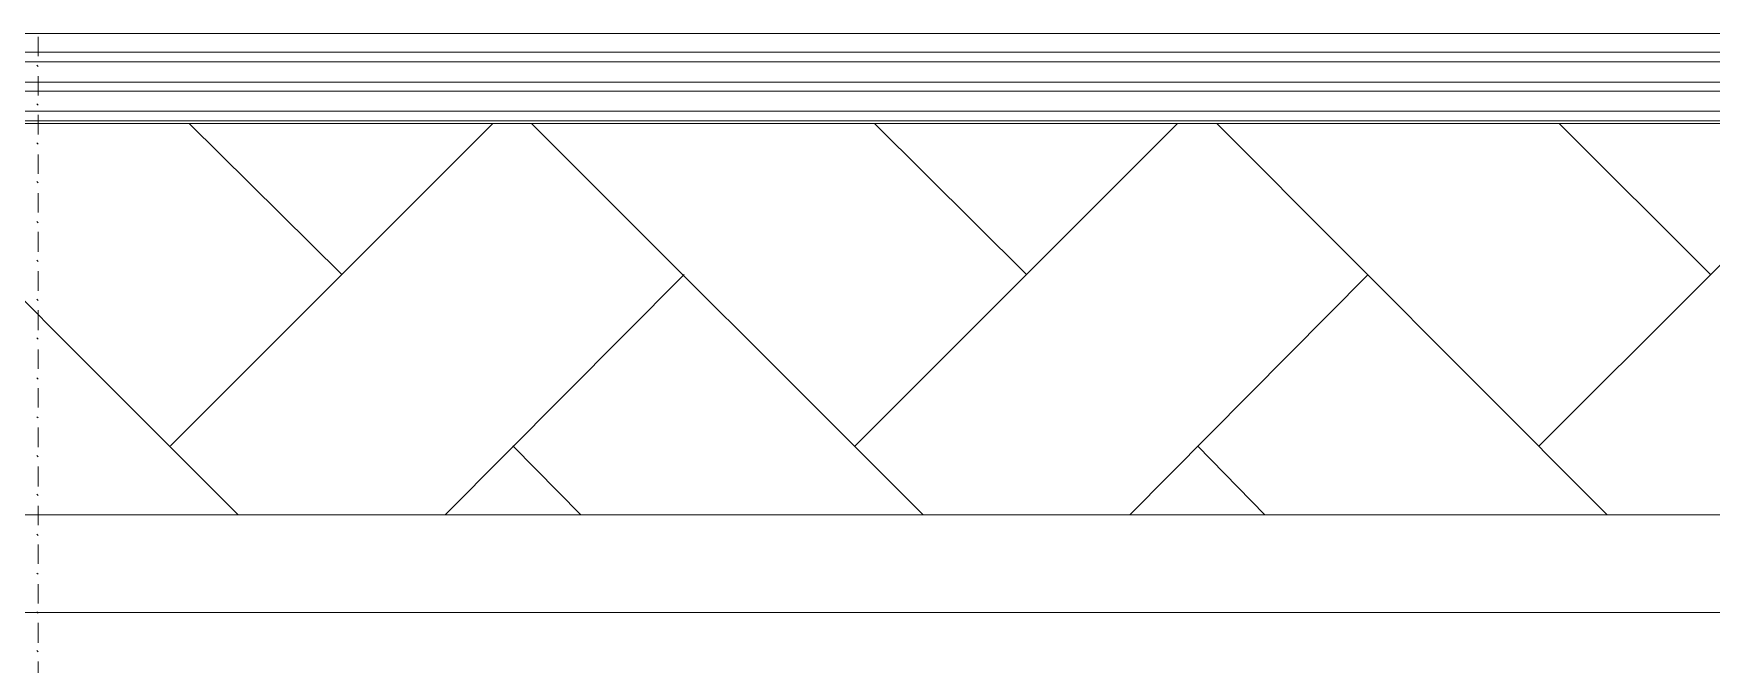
# Model space of a CAD drawing. Header units: millimetres. Extents: x 2928 to 3112, y 1220 to 1280.
# Drawn here: x 2961.252 to 2965.581, y 1262.905 to 1264.532 of the extents above; entities that cross this region are included whole.
import ezdxf

# ---------------------------------------------------------------- set-up
doc = ezdxf.new("R2010")
doc.units = ezdxf.units.MM

msp = doc.modelspace()

# ---------------------------------------------------------------- linework, layer by layer
at = {"color": 9, "linetype": 'Continuous', "lineweight": 13, "true_color": 0xbababa}
for points in [[(2957.29321, 1264.53229), (2983.03191, 1264.53229), (2983.03191, 1264.53229)], [(2957.29321, 1264.48395), (2983.03191, 1264.48395), (2983.03191, 1264.48395)], [(2957.29321, 1264.45895), (2983.03191, 1264.45895), (2983.03191, 1264.45895)], [(2957.29321, 1264.40729), (2983.03191, 1264.40729), (2983.03191, 1264.40729)], [(2957.29321, 1264.38395), (2983.03191, 1264.38395), (2983.03191, 1264.38395)], [(2957.29321, 1264.33228), (2983.03191, 1264.33228), (2983.03191, 1264.33228)], [(2957.29321, 1264.30728), (2983.03191, 1264.30728), (2983.03191, 1264.30728)], [(2961.77994, 1263.2906), (2960.76993, 1264.30062), (2960.76993, 1264.30062)], [(2961.60494, 1263.46894), (2962.43662, 1264.30062), (2962.43662, 1264.30062)], [(2962.04661, 1263.91061), (2961.65327, 1264.30062), (2961.65327, 1264.30062)], [(2963.54663, 1263.2906), (2962.53662, 1264.30062), (2962.53662, 1264.30062)], [(2963.37163, 1263.46894), (2964.20331, 1264.30062), (2964.20331, 1264.30062)], [(2963.81331, 1263.91061), (2963.42163, 1264.30062), (2963.42163, 1264.30062)], [(2965.31166, 1263.2906), (2964.30498, 1264.30062), (2964.30498, 1264.30062)], [(2965.13666, 1263.46894), (2965.97, 1264.30062), (2965.97, 1264.30062)], [(2965.57833, 1263.91061), (2965.18832, 1264.30062), (2965.18832, 1264.30062)], [(2962.31328, 1263.2906), (2962.92996, 1263.91061), (2962.92996, 1263.91061)], [(2964.07998, 1263.2906), (2964.69498, 1263.91061), (2964.69498, 1263.91061)], [(2962.66329, 1263.2906), (2962.48829, 1263.46894), (2962.48829, 1263.46894)], [(2964.42831, 1263.2906), (2964.25498, 1263.46894), (2964.25498, 1263.46894)]]:
    msp.add_lwpolyline(points, dxfattribs=at)
at = {"color": 7, "linetype": 'Continuous', "lineweight": 20, "true_color": 0x000007}
for points in [[(2961.26327, 1264.52395), (2961.26327, 1264.47395), (2961.26327, 1264.47395)], [(2961.26327, 1264.44729), (2961.25994, 1264.45062), (2961.25994, 1264.45062)], [(2961.26327, 1264.42229), (2961.26327, 1264.37228), (2961.26327, 1264.37228)], [(2961.26327, 1264.34728), (2961.25994, 1264.35062), (2961.25994, 1264.35062)], [(2961.26327, 1264.32228), (2961.26327, 1264.27228), (2961.26327, 1264.27228)], [(2961.26327, 1264.24728), (2961.25994, 1264.25062), (2961.25994, 1264.25062)], [(2961.26327, 1264.22062), (2961.26327, 1264.17062), (2961.26327, 1264.17062)], [(2961.26327, 1264.14728), (2961.25994, 1264.15061), (2961.25994, 1264.15061)], [(2961.26327, 1264.12061), (2961.26327, 1264.07061), (2961.26327, 1264.07061)], [(2961.26327, 1264.04395), (2961.25994, 1264.04728), (2961.25994, 1264.04728)], [(2961.26327, 1264.02061), (2961.26327, 1263.96895), (2961.26327, 1263.96895)], [(2961.26327, 1263.94395), (2961.25994, 1263.94728), (2961.25994, 1263.94728)], [(2961.26327, 1263.91894), (2961.26327, 1263.86894), (2961.26327, 1263.86894)], [(2961.26327, 1263.84394), (2961.25994, 1263.84728), (2961.25994, 1263.84728)], [(2961.26327, 1263.81894), (2961.26327, 1263.76728), (2961.26327, 1263.76728)], [(2961.26327, 1263.74394), (2961.25994, 1263.74728), (2961.25994, 1263.74728)], [(2961.26327, 1263.71728), (2961.26327, 1263.66727), (2961.26327, 1263.66727)], [(2961.26327, 1263.64061), (2961.25994, 1263.64394), (2961.25994, 1263.64394)], [(2961.26327, 1263.61727), (2961.26327, 1263.56727), (2961.26327, 1263.56727)], [(2961.26327, 1263.54061), (2961.25994, 1263.54394), (2961.25994, 1263.54394)], [(2961.26327, 1263.51561), (2961.26327, 1263.46561), (2961.26327, 1263.46561)], [(2961.26327, 1263.4406), (2961.25994, 1263.44394), (2961.25994, 1263.44394)], [(2961.26327, 1263.4156), (2961.26327, 1263.36394), (2961.26327, 1263.36394)], [(2961.26327, 1263.3406), (2961.25994, 1263.34394), (2961.25994, 1263.34394)], [(2961.26327, 1263.31394), (2961.26327, 1263.26394), (2961.26327, 1263.26394)], [(2961.26327, 1263.23727), (2961.25994, 1263.2406), (2961.25994, 1263.2406)], [(2961.26327, 1263.21393), (2961.26327, 1263.16393), (2961.26327, 1263.16393)], [(2961.26327, 1263.13727), (2961.25994, 1263.1406), (2961.25994, 1263.1406)], [(2961.26327, 1263.11227), (2961.26327, 1263.06227), (2961.26327, 1263.06227)], [(2961.26327, 1263.03727), (2961.25994, 1263.0406), (2961.25994, 1263.0406)], [(2961.26327, 1263.01227), (2961.26327, 1262.9606), (2961.26327, 1262.9606)], [(2961.26327, 1262.93726), (2961.25994, 1262.9406), (2961.25994, 1262.9406)], [(2961.26327, 1262.91226), (2961.26327, 1262.8606), (2961.26327, 1262.8606)]]:
    msp.add_lwpolyline(points, dxfattribs=at)
at = {"color": 7, "linetype": 'Continuous', "lineweight": 5, "true_color": 0x000007}
msp.add_lwpolyline([(2983.03191, 1264.30062), (2957.29321, 1264.30062), (2957.29321, 1264.30062)], dxfattribs=at)
at = {"color": 252, "linetype": 'Continuous', "lineweight": 13, "true_color": 0x989898}
msp.add_lwpolyline([(2982.2769, 1240.06027), (2940.24797, 1240.06027), (2940.24797, 1263.2906), (2982.2769, 1263.2906)], close=True, dxfattribs=at)
at = {"color": 7, "linetype": 'Continuous', "lineweight": 20, "true_color": 0x000007}
msp.add_lwpolyline([(2957.20821, 1263.03893), (2982.02523, 1263.03893), (2982.02523, 1240.31361), (2957.20821, 1240.31361), (2957.20821, 1240.06027), (2982.2769, 1240.06027), (2982.2769, 1263.2906), (2957.20821, 1263.2906)], close=True, dxfattribs=at)

doc.saveas('drawing.dxf')
